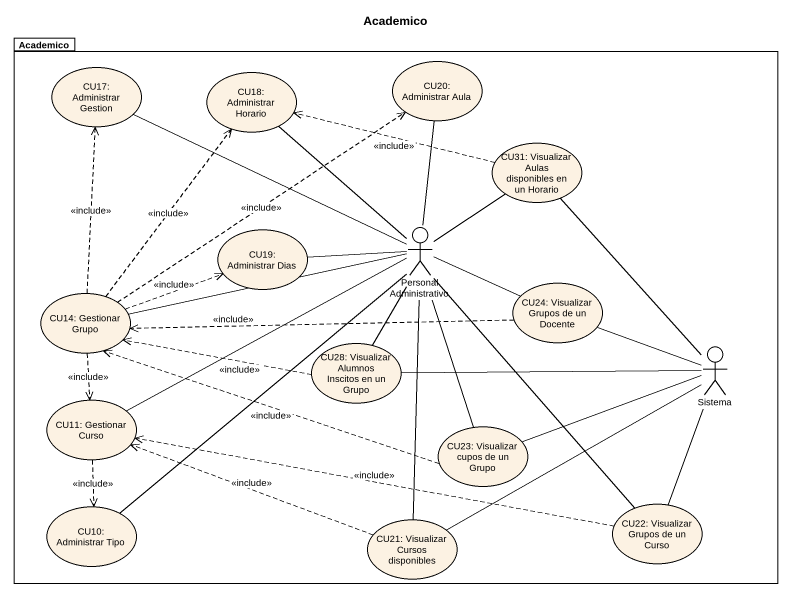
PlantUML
@startuml
title Academico
package Academico {
  usecase "CU17: Administrar Gestion" as CU17_Administrar_Gestion
  usecase "CU18: Administrar Horario" as CU18_Administrar_Horario
  usecase "CU20: Administrar Aula" as CU20_Administrar_Aula
  usecase "CU31: Visualizar Aulas disponibles en un Horario" as CU31_Visualizar_Aulas
  usecase "CU19: Administrar Dias" as CU19_Administrar_Dias
  actor "Personal Administrativo" as Personal_Administrativo
  usecase "CU14: Gestionar Grupo" as CU14_Gestionar_Grupo
  usecase "CU24: Visualizar Grupos de un Docente" as CU24_Visualizar_Grupos_de
  usecase "CU28: Visualizar Alumnos Inscitos en un Grupo" as CU28_Visualizar_Alumnos
  actor Sistema
  usecase "CU11: Gestionar Curso" as CU11_Gestionar_Curso
  usecase "CU23: Visualizar cupos de un Grupo" as CU23_Visualizar_cupos_de_un
  usecase "CU22: Visualizar Grupos de un Curso" as CU22_Visualizar_Grupos_de
  usecase "CU10: Administrar Tipo" as CU10_Administrar_Tipo
  usecase "CU21: Visualizar Cursos disponibles" as CU21_Visualizar_Cursos
}
CU31_Visualizar_Aulas .left.> CU18_Administrar_Horario : <<include>>
Personal_Administrativo -left- CU17_Administrar_Gestion
Personal_Administrativo -up- CU18_Administrar_Horario
Personal_Administrativo -up- CU20_Administrar_Aula
Personal_Administrativo -up- CU31_Visualizar_Aulas
Personal_Administrativo -left- CU19_Administrar_Dias
Personal_Administrativo -left- CU14_Gestionar_Grupo
Personal_Administrativo -right- CU24_Visualizar_Grupos_de
Personal_Administrativo -- CU28_Visualizar_Alumnos
Personal_Administrativo -left- CU11_Gestionar_Curso
Personal_Administrativo -- CU23_Visualizar_cupos_de_un
Personal_Administrativo -- CU22_Visualizar_Grupos_de
Personal_Administrativo -- CU10_Administrar_Tipo
Personal_Administrativo -- CU21_Visualizar_Cursos
CU14_Gestionar_Grupo .up.> CU17_Administrar_Gestion : <<include>>
CU14_Gestionar_Grupo .up.> CU18_Administrar_Horario : <<include>>
CU14_Gestionar_Grupo .up.> CU20_Administrar_Aula : <<include>>
CU14_Gestionar_Grupo .right.> CU19_Administrar_Dias : <<include>>
CU14_Gestionar_Grupo ..> CU11_Gestionar_Curso : <<include>>
CU24_Visualizar_Grupos_de .left.> CU14_Gestionar_Grupo : <<include>>
CU28_Visualizar_Alumnos .left.> CU14_Gestionar_Grupo : <<include>>
Sistema -up- CU31_Visualizar_Aulas
Sistema -left- CU24_Visualizar_Grupos_de
Sistema -left- CU28_Visualizar_Alumnos
Sistema -left- CU23_Visualizar_cupos_de_un
Sistema -- CU22_Visualizar_Grupos_de
Sistema -left- CU21_Visualizar_Cursos
CU11_Gestionar_Curso ..> CU10_Administrar_Tipo : <<include>>
CU23_Visualizar_cupos_de_un .left.> CU14_Gestionar_Grupo : <<include>>
CU22_Visualizar_Grupos_de .left.> CU11_Gestionar_Curso : <<include>>
CU21_Visualizar_Cursos .left.> CU11_Gestionar_Curso : <<include>>
@enduml
